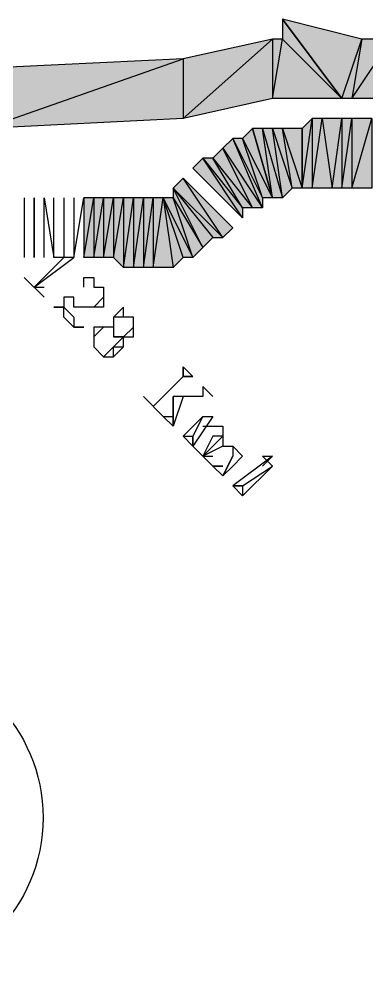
# Model space of a CAD drawing. Header units: millimetres. Extents: x 658 to 813, y 806 to 883.
# Drawn here: x 788.1027 to 788.2091, y 864.5704 to 864.8649 of the extents above; entities that cross this region are included whole.
import ezdxf

# ---------------------------------------------------------------- set-up
doc = ezdxf.new("R2010")
doc.units = ezdxf.units.MM
doc.header["$LTSCALE"] = 0.1
doc.linetypes.add('atContinuous2', pattern=[0])
for name, color, linetype in [('JL-ARTERI', 7, 'Continuous'), ('pantai1', 7, 'Continuous'), ('TEXT', 8, 'Continuous'), ('zat_Mask_solid', 7, 'Continuous')]:
    doc.layers.add(name, color=color, linetype=linetype)

msp = doc.modelspace()

# ---------------------------------------------------------------- hatches: boundary and pattern name
at = {"layer": 'JL-ARTERI'}
h = msp.add_hatch(color=7, dxfattribs=at)
h.paths.add_polyline_path([(788.1832803440614, 864.864859696749), (788.2015206656217, 864.840539268001), (788.2076007728085, 864.8587795895622)])
h.paths.add_polyline_path([(788.2015206656217, 864.840539268001), (788.2076007728085, 864.8587795895622), (788.2045607192156, 864.840539268001)], flags=17)
h = msp.add_hatch(color=7, dxfattribs=at)
h.paths.add_polyline_path([(788.1528798081265, 864.8526994823754), (788.1528798081265, 864.8344591608142), (788.1802402904675, 864.8587795895622)], flags=17)
h.paths.add_polyline_path([(788.1528798081265, 864.8344591608142), (788.1802402904675, 864.8587795895622), (788.1802402904675, 864.840539268001)], flags=17)
h = msp.add_hatch(color=7, dxfattribs=at)
h.paths.add_polyline_path([(788.1802402904675, 864.8587795895622), (788.1802402904675, 864.840539268001), (788.1832803440614, 864.8587795895622)], flags=16)
h.paths.add_polyline_path([(788.1802402904675, 864.840539268001), (788.1832803440614, 864.8587795895622), (788.2015206656217, 864.840539268001)])
h = msp.add_hatch(color=7, dxfattribs=at)
h.paths.add_polyline_path([(788.2076007728085, 864.8587795895622), (788.2045607192156, 864.840539268001), (788.2167209335896, 864.8587795895622)], flags=16)
h.paths.add_polyline_path([(788.2045607192156, 864.840539268001), (788.2167209335896, 864.8587795895622), (788.2258410943698, 864.840539268001)])
h = msp.add_hatch(color=7, dxfattribs=at)
h.paths.add_polyline_path([(788.0890386826638, 864.849659428783), (788.0920787362572, 864.8314191072217), (788.1528798081265, 864.8526994823754)])
h.paths.add_polyline_path([(788.0920787362572, 864.8314191072217), (788.1528798081265, 864.8526994823754), (788.1528798081265, 864.8344591608142)], flags=17)
at = {"layer": 'pantai1'}
h = msp.add_hatch(color=7, dxfattribs=at)
h.paths.add_polyline_path([(788.1893604512481, 864.8314191072217), (788.1893604512481, 864.8131787856613), (788.1924005048415, 864.8344591608142)], flags=17)
h.paths.add_polyline_path([(788.1893604512481, 864.8131787856613), (788.1924005048415, 864.8344591608142), (788.1924005048415, 864.8131787856613)], flags=17)
h = msp.add_hatch(color=7, dxfattribs=at)
h.paths.add_polyline_path([(788.1924005048415, 864.8344591608142), (788.1924005048415, 864.8131787856613), (788.1954405584349, 864.8344591608142)], flags=16)
h.paths.add_polyline_path([(788.1924005048415, 864.8131787856613), (788.1954405584349, 864.8344591608142), (788.1984806120283, 864.8131787856613)])
h = msp.add_hatch(color=7, dxfattribs=at)
h.paths.add_polyline_path([(788.1954405584349, 864.8344591608142), (788.1984806120283, 864.8131787856613), (788.2015206656217, 864.8344591608142)])
h.paths.add_polyline_path([(788.1984806120283, 864.8131787856613), (788.2015206656217, 864.8344591608142), (788.2015206656217, 864.8131787856613)], flags=17)
h = msp.add_hatch(color=7, dxfattribs=at)
h.paths.add_polyline_path([(788.2015206656217, 864.8344591608142), (788.2015206656217, 864.8131787856613), (788.2045607192156, 864.8344591608142)], flags=16)
h.paths.add_polyline_path([(788.2015206656217, 864.8131787856613), (788.2045607192156, 864.8344591608142), (788.2045607192156, 864.8131787856613)])
h = msp.add_hatch(color=7, dxfattribs=at)
h.paths.add_polyline_path([(788.2045607192156, 864.8344591608142), (788.2045607192156, 864.8131787856613), (788.2106408264024, 864.8344591608142)], flags=16)
h.paths.add_polyline_path([(788.2045607192156, 864.8131787856613), (788.2106408264024, 864.8344591608142), (788.2106408264024, 864.8131787856613)])
h = msp.add_hatch(color=7, dxfattribs=at)
h.paths.add_polyline_path([(788.1772002368741, 864.810138732067), (788.1711201296873, 864.8283790536274), (788.1802402904675, 864.810138732067)], flags=16)
h.paths.add_polyline_path([(788.1711201296873, 864.8283790536274), (788.1802402904675, 864.810138732067), (788.1741601832807, 864.8314191072217)])
for points in [[(788.1741601832807, 864.8314191072217), (788.1802402904675, 864.810138732067), (788.1772002368741, 864.8314191072217)], [(788.1467997009397, 864.810138732067), (788.1559198617199, 864.7918984105057), (788.1528798081265, 864.7918984105057)]]:
    msp.add_hatch(color=7, dxfattribs=at).paths.add_polyline_path(points)
h = msp.add_hatch(color=7, dxfattribs=at)
h.paths.add_polyline_path([(788.1802402904675, 864.810138732067), (788.1772002368741, 864.8314191072217), (788.1832803440614, 864.810138732067)], flags=16)
h.paths.add_polyline_path([(788.1772002368741, 864.8314191072217), (788.1832803440614, 864.810138732067), (788.1802402904675, 864.8314191072217)])
h = msp.add_hatch(color=7, dxfattribs=at)
h.paths.add_polyline_path([(788.1832803440614, 864.810138732067), (788.1802402904675, 864.8314191072217), (788.1863203976548, 864.8131787856613)])
h.paths.add_polyline_path([(788.1802402904675, 864.8314191072217), (788.1863203976548, 864.8131787856613), (788.1832803440614, 864.8314191072217)], flags=17)
h = msp.add_hatch(color=7, dxfattribs=at)
h.paths.add_polyline_path([(788.1863203976548, 864.8131787856613), (788.1832803440614, 864.8314191072217), (788.1893604512481, 864.8131787856613)], flags=16)
h.paths.add_polyline_path([(788.1832803440614, 864.8314191072217), (788.1893604512481, 864.8131787856613), (788.1893604512481, 864.8314191072217)])
h = msp.add_hatch(color=7, dxfattribs=at)
h.paths.add_polyline_path([(788.1741601832807, 864.8070986784736), (788.1650400225005, 864.825339000034), (788.1772002368741, 864.8070986784736)], flags=16)
h.paths.add_polyline_path([(788.1650400225005, 864.825339000034), (788.1772002368741, 864.8070986784736), (788.1680800760939, 864.8283790536274)])
h.paths.add_polyline_path([(788.1772002368741, 864.8070986784736), (788.1680800760939, 864.8283790536274), (788.1772002368741, 864.810138732067)], flags=17)
h.paths.add_polyline_path([(788.1680800760939, 864.8283790536274), (788.1772002368741, 864.810138732067), (788.1711201296873, 864.8283790536274)], flags=16)
h = msp.add_hatch(color=7, dxfattribs=at)
h.paths.add_polyline_path([(788.1711201296873, 864.8070986784736), (788.1619999689067, 864.8222989464406), (788.1741601832807, 864.8070986784736)], flags=16)
h.paths.add_polyline_path([(788.1619999689067, 864.8222989464406), (788.1741601832807, 864.8070986784736), (788.1650400225005, 864.825339000034)])
h = msp.add_hatch(color=7, dxfattribs=at)
h.paths.add_polyline_path([(788.1559198617199, 864.8192588928472), (788.1711201296873, 864.8040586248802), (788.1589599153133, 864.8222989464406)])
h.paths.add_polyline_path([(788.1711201296873, 864.8040586248802), (788.1589599153133, 864.8222989464406), (788.1711201296873, 864.8070986784736)], flags=17)
h.paths.add_polyline_path([(788.1589599153133, 864.8222989464406), (788.1711201296873, 864.8070986784736), (788.1619999689067, 864.8222989464406)], flags=16)
h = msp.add_hatch(color=7, dxfattribs=at)
h.paths.add_polyline_path([(788.1498397545331, 864.8131787856613), (788.1650400225005, 864.7979785176925), (788.1528798081265, 864.8162188392538)])
h.paths.add_polyline_path([(788.1650400225005, 864.7979785176925), (788.1528798081265, 864.8162188392538), (788.1680800760939, 864.8010185712868)])
h = msp.add_hatch(color=7, dxfattribs=at)
h.paths.add_polyline_path([(788.1498397545331, 864.810138732067), (788.1589599153133, 864.7949384640991), (788.1498397545331, 864.8131787856613)], flags=17)
h.paths.add_polyline_path([(788.1589599153133, 864.7949384640991), (788.1498397545331, 864.8131787856613), (788.1619999689067, 864.7979785176925)])
h = msp.add_hatch(color=7, dxfattribs=at)
h.paths.add_polyline_path([(788.1224792721921, 864.810138732067), (788.1224792721921, 864.7918984105057), (788.1255193257855, 864.810138732067)], flags=16)
h.paths.add_polyline_path([(788.1224792721921, 864.7918984105057), (788.1255193257855, 864.810138732067), (788.1255193257855, 864.7918984105057)])
h = msp.add_hatch(color=7, dxfattribs=at)
h.paths.add_polyline_path([(788.1255193257855, 864.810138732067), (788.1255193257855, 864.7918984105057), (788.1285593793789, 864.810138732067)], flags=16)
h.paths.add_polyline_path([(788.1255193257855, 864.7918984105057), (788.1285593793789, 864.810138732067), (788.1285593793789, 864.7918984105057)])
h = msp.add_hatch(color=7, dxfattribs=at)
h.paths.add_polyline_path([(788.1285593793789, 864.810138732067), (788.1285593793789, 864.7918984105057), (788.1315994329723, 864.810138732067)], flags=16)
h.paths.add_polyline_path([(788.1285593793789, 864.7918984105057), (788.1315994329723, 864.810138732067), (788.1315994329723, 864.7918984105057)])
h = msp.add_hatch(color=7, dxfattribs=at)
h.paths.add_polyline_path([(788.1315994329723, 864.810138732067), (788.1315994329723, 864.7918984105057), (788.1346394865657, 864.810138732067)], flags=16)
h.paths.add_polyline_path([(788.1315994329723, 864.7918984105057), (788.1346394865657, 864.810138732067), (788.1346394865657, 864.7888583569132)])
h = msp.add_hatch(color=7, dxfattribs=at)
h.paths.add_polyline_path([(788.1346394865657, 864.810138732067), (788.1346394865657, 864.7888583569132), (788.1376795401591, 864.810138732067)], flags=16)
h.paths.add_polyline_path([(788.1346394865657, 864.7888583569132), (788.1376795401591, 864.810138732067), (788.1376795401591, 864.7888583569132)])
h = msp.add_hatch(color=7, dxfattribs=at)
h.paths.add_polyline_path([(788.1376795401591, 864.810138732067), (788.1376795401591, 864.7888583569132), (788.1407195937529, 864.810138732067)], flags=16)
h.paths.add_polyline_path([(788.1376795401591, 864.7888583569132), (788.1407195937529, 864.810138732067), (788.1407195937529, 864.7888583569132)])
h = msp.add_hatch(color=7, dxfattribs=at)
h.paths.add_polyline_path([(788.1407195937529, 864.810138732067), (788.1407195937529, 864.7888583569132), (788.1437596473463, 864.810138732067)], flags=16)
h.paths.add_polyline_path([(788.1407195937529, 864.7888583569132), (788.1437596473463, 864.810138732067), (788.1437596473463, 864.7888583569132)])
h = msp.add_hatch(color=7, dxfattribs=at)
h.paths.add_polyline_path([(788.1437596473463, 864.810138732067), (788.1437596473463, 864.7888583569132), (788.1467997009397, 864.810138732067)], flags=16)
h.paths.add_polyline_path([(788.1437596473463, 864.7888583569132), (788.1467997009397, 864.810138732067), (788.1498397545331, 864.7888583569132)])
at = {"layer": 'zat_Mask_solid'}
for points in [[(788.1832803440614, 864.8587795895622), (788.2015206656217, 864.840539268001), (788.1832803440614, 864.864859696749)], [(788.1498397545331, 864.8131787856613), (788.1619999689067, 864.7979785176925), (788.1650400225005, 864.7979785176925)], [(788.1467997009397, 864.810138732067), (788.1498397545331, 864.7888583569132), (788.1528798081265, 864.7918984105057)], [(788.1467997009397, 864.810138732067), (788.1559198617199, 864.7918984105057), (788.1498397545331, 864.810138732067)], [(788.1559198617199, 864.7918984105057), (788.1498397545331, 864.810138732067), (788.1589599153133, 864.7949384640991)]]:
    msp.add_hatch(color=7, dxfattribs=at).paths.add_polyline_path(points)

# ---------------------------------------------------------------- linework, layer by layer
at = {"layer": 'JL-ARTERI', "color": 7}
for points in [[(788.1832803440614, 864.8587795895622), (788.2015206656217, 864.840539268001), (788.1832803440614, 864.864859696749), (788.1832803440614, 864.8587795895622)], [(788.1832803440614, 864.864859696749), (788.2015206656217, 864.840539268001), (788.2076007728085, 864.8587795895622), (788.1832803440614, 864.864859696749)], [(788.1528798081265, 864.8526994823754), (788.1528798081265, 864.8344591608142), (788.1802402904675, 864.8587795895622), (788.1528798081265, 864.8526994823754)], [(788.1528798081265, 864.8344591608142), (788.1802402904675, 864.8587795895622), (788.1802402904675, 864.840539268001), (788.1528798081265, 864.8344591608142)], [(788.1802402904675, 864.8587795895622), (788.1802402904675, 864.840539268001), (788.1832803440614, 864.8587795895622), (788.1802402904675, 864.8587795895622)], [(788.1802402904675, 864.840539268001), (788.1832803440614, 864.8587795895622), (788.2015206656217, 864.840539268001), (788.1802402904675, 864.840539268001)], [(788.2015206656217, 864.840539268001), (788.2076007728085, 864.8587795895622), (788.2045607192156, 864.840539268001), (788.2015206656217, 864.840539268001)], [(788.2076007728085, 864.8587795895622), (788.2045607192156, 864.840539268001), (788.2167209335896, 864.8587795895622), (788.2076007728085, 864.8587795895622)], [(788.2045607192156, 864.840539268001), (788.2167209335896, 864.8587795895622), (788.2258410943698, 864.840539268001), (788.2045607192156, 864.840539268001)], [(788.0890386826638, 864.849659428783), (788.0920787362572, 864.8314191072217), (788.1528798081265, 864.8526994823754), (788.0890386826638, 864.849659428783)], [(788.0920787362572, 864.8314191072217), (788.1528798081265, 864.8526994823754), (788.1528798081265, 864.8344591608142), (788.0920787362572, 864.8314191072217)]]:
    msp.add_lwpolyline(points, dxfattribs=at)
at = {"layer": 'pantai1', "color": 7, "linetype": 'atContinuous2'}
for p, q in [((788.1528798081265, 864.8162188392538), (788.1498397545331, 864.8131787856613)), ((788.1650400225005, 864.7979785176925), (788.1528798081265, 864.8162188392538)), ((788.1650400225005, 864.7979785176925), (788.1528798081265, 864.8162188392538)), ((788.1528798081265, 864.8162188392538), (788.1680800760939, 864.8010185712868)), ((788.1498397545331, 864.8131787856613), (788.1650400225005, 864.7979785176925)), ((788.1680800760939, 864.8010185712868), (788.1650400225005, 864.7979785176925))]:
    msp.add_line(p, q, dxfattribs=at)
at = {"layer": 'pantai1', "color": 7}
for points in [[(788.1893604512481, 864.8314191072217), (788.1893604512481, 864.8131787856613), (788.1924005048415, 864.8344591608142), (788.1893604512481, 864.8314191072217)], [(788.1893604512481, 864.8131787856613), (788.1924005048415, 864.8344591608142), (788.1924005048415, 864.8131787856613), (788.1893604512481, 864.8131787856613)], [(788.1924005048415, 864.8344591608142), (788.1924005048415, 864.8131787856613), (788.1954405584349, 864.8344591608142), (788.1924005048415, 864.8344591608142)], [(788.1924005048415, 864.8131787856613), (788.1954405584349, 864.8344591608142), (788.1984806120283, 864.8131787856613), (788.1924005048415, 864.8131787856613)], [(788.1954405584349, 864.8344591608142), (788.1984806120283, 864.8131787856613), (788.2015206656217, 864.8344591608142), (788.1954405584349, 864.8344591608142)], [(788.1984806120283, 864.8131787856613), (788.2015206656217, 864.8344591608142), (788.2015206656217, 864.8131787856613), (788.1984806120283, 864.8131787856613)], [(788.2015206656217, 864.8344591608142), (788.2015206656217, 864.8131787856613), (788.2045607192156, 864.8344591608142), (788.2015206656217, 864.8344591608142)], [(788.2015206656217, 864.8131787856613), (788.2045607192156, 864.8344591608142), (788.2045607192156, 864.8131787856613), (788.2015206656217, 864.8131787856613)], [(788.2045607192156, 864.8344591608142), (788.2045607192156, 864.8131787856613), (788.2106408264024, 864.8344591608142), (788.2045607192156, 864.8344591608142)], [(788.2045607192156, 864.8131787856613), (788.2106408264024, 864.8344591608142), (788.2106408264024, 864.8131787856613), (788.2045607192156, 864.8131787856613)], [(788.1711201296873, 864.8283790536274), (788.1802402904675, 864.810138732067), (788.1741601832807, 864.8314191072217), (788.1711201296873, 864.8283790536274)], [(788.1741601832807, 864.8314191072217), (788.1802402904675, 864.810138732067), (788.1772002368741, 864.8314191072217), (788.1741601832807, 864.8314191072217)], [(788.1802402904675, 864.810138732067), (788.1772002368741, 864.8314191072217), (788.1832803440614, 864.810138732067), (788.1802402904675, 864.810138732067)], [(788.1772002368741, 864.8314191072217), (788.1832803440614, 864.810138732067), (788.1802402904675, 864.8314191072217), (788.1772002368741, 864.8314191072217)], [(788.1832803440614, 864.810138732067), (788.1802402904675, 864.8314191072217), (788.1863203976548, 864.8131787856613), (788.1832803440614, 864.810138732067)], [(788.1802402904675, 864.8314191072217), (788.1863203976548, 864.8131787856613), (788.1832803440614, 864.8314191072217), (788.1802402904675, 864.8314191072217)], [(788.1863203976548, 864.8131787856613), (788.1832803440614, 864.8314191072217), (788.1893604512481, 864.8131787856613), (788.1863203976548, 864.8131787856613)], [(788.1832803440614, 864.8314191072217), (788.1893604512481, 864.8131787856613), (788.1893604512481, 864.8314191072217), (788.1832803440614, 864.8314191072217)], [(788.1650400225005, 864.825339000034), (788.1772002368741, 864.8070986784736), (788.1680800760939, 864.8283790536274), (788.1650400225005, 864.825339000034)], [(788.1772002368741, 864.8070986784736), (788.1680800760939, 864.8283790536274), (788.1772002368741, 864.810138732067), (788.1772002368741, 864.8070986784736)], [(788.1680800760939, 864.8283790536274), (788.1772002368741, 864.810138732067), (788.1711201296873, 864.8283790536274), (788.1680800760939, 864.8283790536274)], [(788.1772002368741, 864.810138732067), (788.1711201296873, 864.8283790536274), (788.1802402904675, 864.810138732067), (788.1772002368741, 864.810138732067)], [(788.1619999689067, 864.8222989464406), (788.1741601832807, 864.8070986784736), (788.1650400225005, 864.825339000034), (788.1619999689067, 864.8222989464406)], [(788.1741601832807, 864.8070986784736), (788.1650400225005, 864.825339000034), (788.1772002368741, 864.8070986784736), (788.1741601832807, 864.8070986784736)], [(788.1559198617199, 864.8192588928472), (788.1711201296873, 864.8040586248802), (788.1589599153133, 864.8222989464406), (788.1559198617199, 864.8192588928472)], [(788.1711201296873, 864.8040586248802), (788.1589599153133, 864.8222989464406), (788.1711201296873, 864.8070986784736), (788.1711201296873, 864.8040586248802)], [(788.1589599153133, 864.8222989464406), (788.1711201296873, 864.8070986784736), (788.1619999689067, 864.8222989464406), (788.1589599153133, 864.8222989464406)], [(788.1711201296873, 864.8070986784736), (788.1619999689067, 864.8222989464406), (788.1741601832807, 864.8070986784736), (788.1711201296873, 864.8070986784736)], [(788.1559198617199, 864.8192588928472), (788.1711201296873, 864.8040586248802)], [(788.1680800760939, 864.8010185712868), (788.1528798081265, 864.8162188392538)], [(788.1498397545331, 864.810138732067), (788.1589599153133, 864.7949384640991), (788.1498397545331, 864.8131787856613), (788.1498397545331, 864.810138732067)], [(788.1589599153133, 864.7949384640991), (788.1498397545331, 864.8131787856613), (788.1619999689067, 864.7979785176925), (788.1589599153133, 864.7949384640991)], [(788.1498397545331, 864.8131787856613), (788.1619999689067, 864.7979785176925), (788.1650400225005, 864.7979785176925), (788.1498397545331, 864.8131787856613)], [(788.1042389506313, 864.810138732067), (788.1042389506313, 864.7918984105057)], [(788.1072790042247, 864.810138732067), (788.1072790042247, 864.7918984105057), (788.1072790042247, 864.810138732067)], [(788.1103190578181, 864.7918984105057), (788.1103190578181, 864.810138732067), (788.1133591114115, 864.7918984105057), (788.1133591114115, 864.810138732067)], [(788.1163991650049, 864.810138732067), (788.1163991650049, 864.7918984105057)], [(788.1194392185982, 864.810138732067), (788.1194392185982, 864.7918984105057), (788.1224792721921, 864.810138732067)], [(788.1224792721921, 864.810138732067), (788.1224792721921, 864.7918984105057), (788.1255193257855, 864.810138732067), (788.1224792721921, 864.810138732067)], [(788.1224792721921, 864.7918984105057), (788.1255193257855, 864.810138732067), (788.1255193257855, 864.7918984105057), (788.1224792721921, 864.7918984105057)], [(788.1255193257855, 864.810138732067), (788.1255193257855, 864.7918984105057), (788.1285593793789, 864.810138732067), (788.1255193257855, 864.810138732067)], [(788.1255193257855, 864.7918984105057), (788.1285593793789, 864.810138732067), (788.1285593793789, 864.7918984105057), (788.1255193257855, 864.7918984105057)], [(788.1285593793789, 864.810138732067), (788.1285593793789, 864.7918984105057), (788.1315994329723, 864.810138732067), (788.1285593793789, 864.810138732067)], [(788.1285593793789, 864.7918984105057), (788.1315994329723, 864.810138732067), (788.1315994329723, 864.7918984105057), (788.1285593793789, 864.7918984105057)], [(788.1315994329723, 864.810138732067), (788.1315994329723, 864.7918984105057), (788.1346394865657, 864.810138732067), (788.1315994329723, 864.810138732067)], [(788.1315994329723, 864.7918984105057), (788.1346394865657, 864.810138732067), (788.1346394865657, 864.7888583569132), (788.1315994329723, 864.7918984105057)], [(788.1346394865657, 864.810138732067), (788.1346394865657, 864.7888583569132), (788.1376795401591, 864.810138732067), (788.1346394865657, 864.810138732067)], [(788.1346394865657, 864.7888583569132), (788.1376795401591, 864.810138732067), (788.1376795401591, 864.7888583569132), (788.1346394865657, 864.7888583569132)], [(788.1376795401591, 864.810138732067), (788.1376795401591, 864.7888583569132), (788.1407195937529, 864.810138732067), (788.1376795401591, 864.810138732067)], [(788.1376795401591, 864.7888583569132), (788.1407195937529, 864.810138732067), (788.1407195937529, 864.7888583569132), (788.1376795401591, 864.7888583569132)], [(788.1407195937529, 864.810138732067), (788.1407195937529, 864.7888583569132), (788.1437596473463, 864.810138732067), (788.1407195937529, 864.810138732067)], [(788.1407195937529, 864.7888583569132), (788.1437596473463, 864.810138732067), (788.1437596473463, 864.7888583569132), (788.1407195937529, 864.7888583569132)], [(788.1437596473463, 864.810138732067), (788.1437596473463, 864.7888583569132), (788.1467997009397, 864.810138732067), (788.1437596473463, 864.810138732067)], [(788.1437596473463, 864.7888583569132), (788.1467997009397, 864.810138732067), (788.1498397545331, 864.7888583569132), (788.1437596473463, 864.7888583569132)], [(788.1467997009397, 864.810138732067), (788.1498397545331, 864.7888583569132), (788.1528798081265, 864.7918984105057), (788.1467997009397, 864.810138732067)], [(788.1467997009397, 864.810138732067), (788.1559198617199, 864.7918984105057), (788.1528798081265, 864.7918984105057), (788.1467997009397, 864.810138732067)], [(788.1467997009397, 864.810138732067), (788.1559198617199, 864.7918984105057), (788.1498397545331, 864.810138732067), (788.1467997009397, 864.810138732067)], [(788.1559198617199, 864.7918984105057), (788.1498397545331, 864.810138732067), (788.1589599153133, 864.7949384640991), (788.1559198617199, 864.7918984105057)]]:
    msp.add_lwpolyline(points, dxfattribs=at)
at = {"layer": 'TEXT', "color": 7}
for points in [[(788.1163991650049, 864.7918984105057), (788.1072790042247, 864.7827782497255), (788.1163991650049, 864.7918984105057)], [(788.1072790042247, 864.7827782497255), (788.1194392185982, 864.7918984105057), (788.1163991650049, 864.7918984105057), (788.1133591114115, 864.7918984105057)], [(788.1042389506313, 864.7858183033189), (788.1103190578181, 864.7797381961321)], [(788.1224792721921, 864.7827782497255), (788.1224792721921, 864.7858183033189), (788.1255193257855, 864.7858183033189), (788.1255193257855, 864.7827782497255), (788.1285593793789, 864.7827782497255), (788.1285593793789, 864.7797381961321), (788.1285593793789, 864.7766981425387), (788.1255193257855, 864.7766981425387), (788.1224792721921, 864.7766981425387), (788.1194392185982, 864.7766981425387), (788.1194392185982, 864.7797381961321), (788.1163991650049, 864.7797381961321), (788.1163991650049, 864.7766981425387), (788.1133591114115, 864.7766981425387)], [(788.1103190578181, 864.7797381961321), (788.1072790042247, 864.7827782497255), (788.1103190578181, 864.7827782497255)], [(788.1285593793789, 864.7827782497255), (788.1285593793789, 864.7797381961321), (788.1255193257855, 864.7766981425387), (788.1224792721921, 864.7766981425387), (788.1194392185982, 864.7766981425387)], [(788.1285593793789, 864.7797381961321), (788.1285593793789, 864.7766981425387), (788.1255193257855, 864.7766981425387)], [(788.1133591114115, 864.7766981425387), (788.1163991650049, 864.7766981425387), (788.1194392185982, 864.7736580889454), (788.1194392185982, 864.770618035352), (788.1224792721921, 864.770618035352)], [(788.1224792721921, 864.770618035352), (788.1194392185982, 864.770618035352), (788.1163991650049, 864.7736580889454), (788.1163991650049, 864.7766981425387), (788.1194392185982, 864.7736580889454), (788.1194392185982, 864.770618035352)], [(788.1346394865657, 864.7736580889454), (788.1346394865657, 864.7766981425387), (788.1315994329723, 864.7736580889454), (788.1315994329723, 864.770618035352), (788.1315994329723, 864.7675779817586), (788.1346394865657, 864.7675779817586), (788.1376795401591, 864.7675779817586), (788.1376795401591, 864.770618035352), (788.1376795401591, 864.7736580889454), (788.1346394865657, 864.7736580889454), (788.1315994329723, 864.7736580889454), (788.1315994329723, 864.770618035352)], [(788.1315994329723, 864.770618035352), (788.1285593793789, 864.770618035352), (788.1255193257855, 864.770618035352), (788.1255193257855, 864.7675779817586), (788.1255193257855, 864.7645379281652), (788.1285593793789, 864.7614978745718), (788.1315994329723, 864.7614978745718), (788.1346394865657, 864.7645379281652), (788.1346394865657, 864.7675779817586), (788.1315994329723, 864.7675779817586), (788.1346394865657, 864.7675779817586), (788.1376795401591, 864.770618035352), (788.1376795401591, 864.7736580889454)], [(788.1346394865657, 864.7736580889454), (788.1315994329723, 864.7736580889454), (788.1315994329723, 864.770618035352)], [(788.1285593793789, 864.770618035352), (788.1255193257855, 864.7675779817586)], [(788.1315994329723, 864.770618035352), (788.1285593793789, 864.770618035352), (788.1255193257855, 864.7675779817586), (788.1255193257855, 864.7645379281652)], [(788.1346394865657, 864.7675779817586), (788.1376795401591, 864.770618035352)], [(788.1285593793789, 864.7614978745718), (788.1315994329723, 864.7645379281652), (788.1346394865657, 864.7675779817586), (788.1315994329723, 864.7675779817586)], [(788.1285593793789, 864.7614978745718), (788.1315994329723, 864.7614978745718), (788.1315994329723, 864.7645379281652), (788.1346394865657, 864.7645379281652)], [(788.1528798081265, 864.7584578209784), (788.1559198617199, 864.755417767385)], [(788.1528798081265, 864.7584578209784), (788.1528798081265, 864.755417767385), (788.1528798081265, 864.7584578209784)], [(788.1528798081265, 864.755417767385), (788.1437596473463, 864.7462976066039), (788.1528798081265, 864.755417767385), (788.1437596473463, 864.7462976066039)], [(788.1559198617199, 864.755417767385), (788.1528798081265, 864.755417767385), (788.1559198617199, 864.755417767385)], [(788.1589599153133, 864.7523777137907), (788.1619999689067, 864.7493376601982)], [(788.1589599153133, 864.7523777137907), (788.1589599153133, 864.7493376601982)], [(788.1407195937529, 864.7493376601982), (788.1467997009397, 864.7432575530114), (788.1498397545331, 864.7402174994162)], [(788.1589599153133, 864.7493376601982), (788.1498397545331, 864.7493376601982), (788.1498397545331, 864.7402174994162), (788.1498397545331, 864.7493376601982)], [(788.1528798081265, 864.7493376601982), (788.1498397545331, 864.7402174994162)], [(788.1467997009397, 864.7432575530114), (788.1498397545331, 864.7432575530114), (788.1498397545331, 864.7402174994162)], [(788.1528798081265, 864.7371774458237), (788.1589599153133, 864.7432575530114), (788.1559198617199, 864.7371774458237)], [(788.1589599153133, 864.7432575530114), (788.1619999689067, 864.7432575530114), (788.1559198617199, 864.7341373922303)], [(788.1589599153133, 864.7402174994162), (788.1619999689067, 864.7402174994162), (788.1650400225005, 864.7402174994162), (788.1650400225005, 864.7371774458237), (788.1650400225005, 864.7341373922303), (788.1589599153133, 864.7310973386378), (788.1619999689067, 864.7341373922303), (788.1650400225005, 864.7371774458237)], [(788.1650400225005, 864.7402174994162), (788.1650400225005, 864.7371774458237), (788.1619999689067, 864.7371774458237), (788.1589599153133, 864.7310973386378)], [(788.1680800760939, 864.7341373922303), (788.1680800760939, 864.7310973386378), (788.1650400225005, 864.7250172314501), (788.1619999689067, 864.7280572850435), (788.1559198617199, 864.7341373922303), (788.1528798081265, 864.7371774458237)], [(788.1528798081265, 864.7371774458237), (788.1559198617199, 864.7371774458237), (788.1559198617199, 864.7341373922303), (788.1559198617199, 864.7371774458237)], [(788.1650400225005, 864.7341373922303), (788.1680800760939, 864.7341373922303), (788.1711201296873, 864.7310973386378), (788.1680800760939, 864.7280572850435), (788.1650400225005, 864.7250172314501), (788.1680800760939, 864.7310973386378)], [(788.1619999689067, 864.7280572850435), (788.1650400225005, 864.7280572850435), (788.1619999689067, 864.7280572850435), (788.1589599153133, 864.7310973386378), (788.1619999689067, 864.7310973386378)], [(788.1802402904675, 864.7310973386378), (788.1680800760939, 864.7219771778558)], [(788.1711201296873, 864.7219771778558), (788.1802402904675, 864.7280572850435), (788.1772002368741, 864.7310973386378)], [(788.1772002368741, 864.7310973386378), (788.1802402904675, 864.7310973386378), (788.1772002368741, 864.7280572850435)], [(788.1802402904675, 864.7280572850435), (788.1711201296873, 864.7189371242633), (788.1680800760939, 864.7219771778558)], [(788.1711201296873, 864.7219771778558), (788.1680800760939, 864.7219771778558), (788.1711201296873, 864.7219771778558), (788.1711201296873, 864.7189371242633)]]:
    msp.add_lwpolyline(points, dxfattribs=at)
at = {"layer": 'TEXT', "color": 7, "linetype": 'atContinuous2'}
msp.add_circle((788.0600775099413, 864.6203697599398), 0.04992657198869349, dxfattribs=at)

doc.saveas('drawing.dxf')
